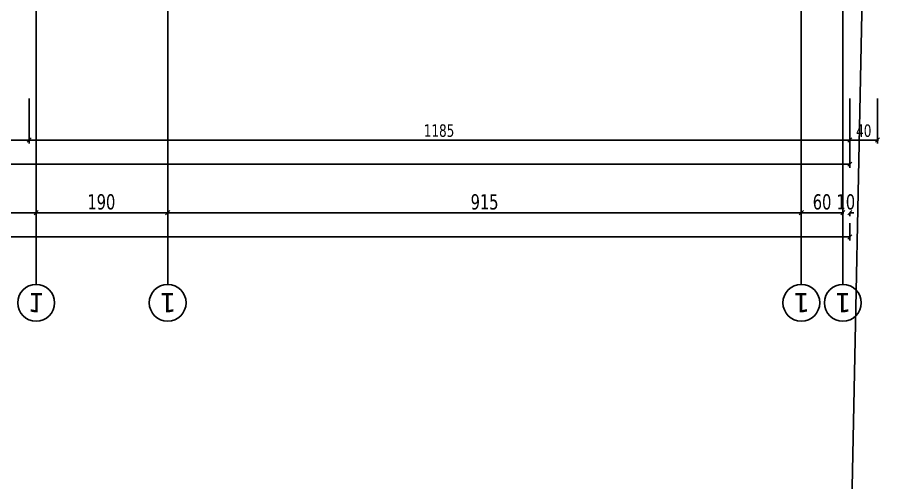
# Model space of a CAD drawing. Header units: millimetres. Extents: x 43168.9 to 43194.6, y -25545.1 to -25543.4.
# Drawn here: x 43180.2194 to 43180.4685, y -25544.6899 to -25544.5555 of the extents above; entities that cross this region are included whole.
import ezdxf
from ezdxf.enums import TextEntityAlignment as Align

# ---------------------------------------------------------------- set-up
doc = ezdxf.new("R2010")
doc.units = ezdxf.units.MM
doc.header["$LTSCALE"] = 200
doc.linetypes.add('DASHDOT', pattern=[1, 0.5, -0.25, 0, -0.25])
doc.linetypes.add('DASHDOT2', pattern=[0.5, 0.25, -0.125, 0, -0.125])
for name, color, linetype in [('aks_sgh', 5, 'DASHDOT2'), ('olcuaks_sgh', 41, 'Continuous'), ('olcudis_sgh', 185, 'Continuous'), ('yapi-yaklasma_sgh', 41, 'DASHDOT')]:
    doc.layers.add(name, color=color, linetype=linetype)
doc.styles.add('dim', font='VERDANA.TTF', dxfattribs={"width": 0.7})
doc.styles.add('text1', font='VERDANA.TTF')

msp = doc.modelspace()

# ---------------------------------------------------------------- linework, layer by layer
at = {"color": 0, "linetype": 'ByBlock', "lineweight": -2}
for p, q in [((43180.22228, -25544.59152), (43180.22348, -25544.59032)), ((43180.22348, -25544.59032), (43180.22228, -25544.59152)), ((43180.45928, -25544.59152), (43180.46048, -25544.59032)), ((43180.46048, -25544.59032), (43180.45928, -25544.59152)), ((43180.46728, -25544.59152), (43180.46848, -25544.59032)), ((43180.45928, -25544.59852), (43180.46048, -25544.59732)), ((43180.22428, -25544.61252), (43180.22548, -25544.61132)), ((43180.22548, -25544.61132), (43180.22428, -25544.61252)), ((43180.26228, -25544.61252), (43180.26348, -25544.61132)), ((43180.26348, -25544.61132), (43180.26228, -25544.61252)), ((43180.44528, -25544.61252), (43180.44648, -25544.61132)), ((43180.44648, -25544.61132), (43180.44528, -25544.61252)), ((43180.45728, -25544.61252), (43180.45848, -25544.61132)), ((43180.45728, -25544.61252), (43180.45848, -25544.61132)), ((43180.46048, -25544.61132), (43180.45928, -25544.61252)), ((43180.45928, -25544.61952), (43180.46048, -25544.61832))]:
    msp.add_line(p, q, dxfattribs=at)
for p, q in [((43180.22488, -25544.6326), (43180.22488, -25544.60992)), ((43180.26288, -25544.6326), (43180.26288, -25544.60992)), ((43180.44588, -25544.6326), (43180.44588, -25544.60992)), ((43180.45788, -25544.6326), (43180.45788, -25544.60992))]:
    msp.add_line(p, q)
at = {"linetype": 'Continuous'}
for centre in [(43180.26288, -25544.63792), (43180.44588, -25544.63792), (43180.45788, -25544.63792)]:
    msp.add_circle(centre, 0.00532, dxfattribs=at)
at = {"linetype": 'Continuous', "extrusion": (0, 0, -1)}
msp.add_ellipse((43180.22488, -25544.63792), major_axis=(0.00376, 0.00376), ratio=1, start_param=0.785398, end_param=7.068583, dxfattribs=at)
at = {"layer": 'aks_sgh'}
for p, q in [((43180.22488, -25543.74092), (43180.22488, -25544.60992)), ((43180.26288, -25543.74092), (43180.26288, -25544.60992)), ((43180.44588, -25543.74092), (43180.44588, -25544.60992)), ((43180.45788, -25543.74092), (43180.45788, -25544.60992))]:
    msp.add_line(p, q, dxfattribs=at)
at = {"layer": 'olcuaks_sgh'}
for p, q in [((43180.02663, -25544.61192), (43180.22513, -25544.61192)), ((43180.22463, -25544.61192), (43180.26313, -25544.61192)), ((43180.22488, -25544.61192), (43180.22488, -25544.61292)), ((43180.22488, -25544.61192), (43180.22488, -25544.61292)), ((43180.26263, -25544.61192), (43180.44613, -25544.61192)), ((43180.26288, -25544.61192), (43180.26288, -25544.61292)), ((43180.26288, -25544.61192), (43180.26288, -25544.61292)), ((43180.44563, -25544.61192), (43180.45813, -25544.61192)), ((43180.44588, -25544.61192), (43180.44588, -25544.61292)), ((43180.44588, -25544.61192), (43180.44588, -25544.61292)), ((43180.45788, -25544.61192), (43180.45668, -25544.61192)), ((43180.45788, -25544.61192), (43180.45788, -25544.61292)), ((43180.45788, -25544.61192), (43180.45788, -25544.61292)), ((43180.45988, -25544.61192), (43180.45988, -25544.61292)), ((43180.45988, -25544.61192), (43180.46108, -25544.61192)), ((43180.45988, -25544.61492), (43180.45988, -25544.61992)), ((43179.79163, -25544.61892), (43180.46013, -25544.61892))]:
    msp.add_line(p, q, dxfattribs=at)
at = {"layer": 'olcudis_sgh'}
for p, q in [((43180.22288, -25544.57892), (43180.22288, -25544.59192)), ((43180.22288, -25544.57892), (43180.22288, -25544.59192)), ((43180.45988, -25544.57892), (43180.45988, -25544.59192)), ((43180.45988, -25544.57892), (43180.45988, -25544.59192)), ((43180.46788, -25544.57892), (43180.46788, -25544.59192)), ((43180.45988, -25544.58592), (43180.45988, -25544.59892)), ((43180.02863, -25544.59092), (43180.22313, -25544.59092)), ((43180.22263, -25544.59092), (43180.46013, -25544.59092)), ((43180.45963, -25544.59092), (43180.46813, -25544.59092)), ((43180.46013, -25544.59792), (43179.79163, -25544.59792))]:
    msp.add_line(p, q, dxfattribs=at)
at = {"layer": 'yapi-yaklasma_sgh'}
msp.add_line((43180.46858, -25544.29613), (43180.46013, -25544.71005), dxfattribs=at)
msp.add_line((43180.46858, -25544.29613), (43180.46013, -25544.71005), dxfattribs=at)

# ---------------------------------------------------------------- texts
at = {"linetype": 'Continuous', "style": 'text1', "text_generation_flag": 4}
msp.add_attdef('1', text='', height=0.0056, dxfattribs=at).set_placement((43180.22488, -25544.63792), align=Align.MIDDLE)
at = {"linetype": 'Continuous', "style": 'text1'}
for p in [(43180.26288, -25544.63792), (43180.44588, -25544.63792), (43180.45788, -25544.63792)]:
    msp.add_attdef('1', text='', height=0.0056, rotation=180, dxfattribs=at).set_placement(p, align=Align.MIDDLE)
at = {"layer": 'olcuaks_sgh', "color": 2, "style": 'dim', "width": 0.7}
for s, p in [('190', (43180.23969, -25544.61098)), ('915', (43180.35037, -25544.61098)), ('60', (43180.44918, -25544.61098)), ('10', (43180.45604, -25544.61098))]:
    msp.add_text(s, height=0.0044, dxfattribs=at).set_placement(p)
at = {"layer": 'olcudis_sgh', "color": 2, "style": 'dim', "width": 0.7}
for s, p in [('1185', (43180.33686, -25544.59)), ('40', (43180.46172, -25544.59001))]:
    msp.add_text(s, height=0.0036, dxfattribs=at).set_placement(p)

doc.saveas('drawing.dxf')
